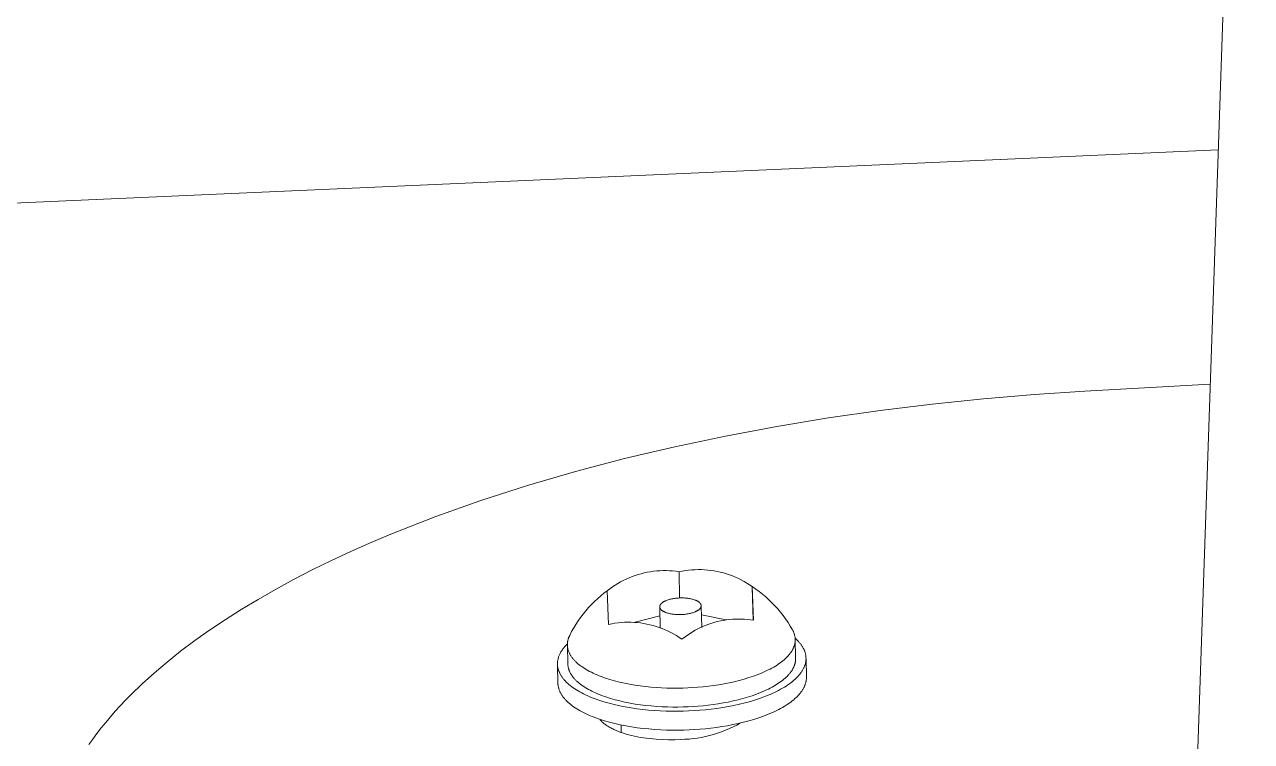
# Model space of a CAD drawing. Header units: inches. Extents: x 214 to 477, y -11 to 187.
# Drawn here: x 440.018 to 442.228, y 92.46 to 93.752 of the extents above; entities that cross this region are included whole.
import ezdxf

# ---------------------------------------------------------------- set-up
doc = ezdxf.new("R2010")
doc.units = ezdxf.units.IN
doc.layers.add('ZANO_R', color=7, linetype='Continuous', lineweight=0)

msp = doc.modelspace()

# ---------------------------------------------------------------- linework, layer by layer
at = {"layer": 'ZANO_R'}
for p, q in [((442.12359, 92.21966), (442.48509, 102.73026)), ((442.16853, 93.5264), (429.77361, 92.97807)), ((441.92793, 93.09119), (441.83716, 93.08524)), ((442.154, 93.10395), (441.92793, 93.09119)), ((441.65275, 93.06797), (441.55967, 93.05653)), ((441.74534, 93.07752), (441.65275, 93.06797)), ((441.83716, 93.08524), (441.74534, 93.07752)), ((441.46645, 93.04316), (441.37341, 93.02782)), ((441.55967, 93.05653), (441.46645, 93.04316)), ((441.37341, 93.02782), (441.28093, 93.01049)), ((441.28093, 93.01049), (441.18937, 92.99117)), ((441.18937, 92.99117), (441.09913, 92.96986)), ((441.09913, 92.96986), (441.01058, 92.94658)), ((441.01058, 92.94658), (440.92414, 92.92139)), ((440.92414, 92.92139), (440.84018, 92.89433)), ((440.84018, 92.89433), (440.75909, 92.86548)), ((440.75909, 92.86548), (440.68122, 92.83492)), ((440.68122, 92.83492), (440.64361, 92.81904)), ((440.60694, 92.80278), (440.57124, 92.78614)), ((440.64361, 92.81904), (440.60694, 92.80278)), ((440.57124, 92.78614), (440.53655, 92.76915)), ((440.53655, 92.76915), (440.50291, 92.75182)), ((441.10184, 92.75282), (441.10708, 92.75512)), ((441.10708, 92.75512), (441.1124, 92.75724)), ((441.1124, 92.75724), (441.11778, 92.75918)), ((441.11778, 92.75918), (441.12323, 92.76094)), ((441.12323, 92.76094), (441.12873, 92.7625)), ((441.12873, 92.7625), (441.13429, 92.76388)), ((441.13429, 92.76388), (441.13989, 92.76506)), ((441.13989, 92.76506), (441.14552, 92.76606)), ((441.14552, 92.76606), (441.15119, 92.76686)), ((441.15119, 92.76686), (441.15688, 92.76746)), ((441.15688, 92.76746), (441.16259, 92.76787)), ((441.16259, 92.76787), (441.16831, 92.76808)), ((441.16831, 92.76808), (441.17403, 92.7681)), ((441.17403, 92.7681), (441.17975, 92.76792)), ((441.17975, 92.76792), (441.18546, 92.76754)), ((441.18546, 92.76754), (441.19116, 92.76697)), ((441.19116, 92.76697), (441.19413, 92.76647)), ((441.19413, 92.76647), (441.19709, 92.76589)), ((441.19709, 92.76589), (441.20275, 92.76704)), ((441.19819, 92.71877), (441.19709, 92.76589)), ((441.20275, 92.76704), (441.20844, 92.768)), ((441.20844, 92.768), (441.21416, 92.76875)), ((441.21416, 92.76875), (441.2199, 92.76931)), ((441.2199, 92.76931), (441.22566, 92.76966)), ((441.22566, 92.76966), (441.23142, 92.76982)), ((441.23142, 92.76982), (441.23719, 92.76977)), ((441.23719, 92.76977), (441.24296, 92.76953)), ((441.24296, 92.76953), (441.24871, 92.76908)), ((441.24871, 92.76908), (441.25444, 92.76843)), ((441.25444, 92.76843), (441.26015, 92.76758)), ((441.26015, 92.76758), (441.26583, 92.76654)), ((441.26583, 92.76654), (441.27146, 92.7653)), ((441.27146, 92.7653), (441.27705, 92.76386)), ((441.27705, 92.76386), (441.28258, 92.76223)), ((441.28258, 92.76223), (441.28805, 92.7604)), ((441.28805, 92.7604), (441.29346, 92.75839)), ((441.29346, 92.75839), (441.2988, 92.75619)), ((441.2988, 92.75619), (441.30405, 92.7538)), ((440.47035, 92.73418), (440.4389, 92.71623)), ((440.50291, 92.75182), (440.47035, 92.73418)), ((441.0678, 92.73188), (441.07234, 92.73536)), ((441.07234, 92.73536), (441.077, 92.73869)), ((441.077, 92.73869), (441.08176, 92.74185)), ((441.08176, 92.74185), (441.08664, 92.74485)), ((441.08664, 92.74485), (441.09161, 92.74768)), ((441.09161, 92.74768), (441.09668, 92.75034)), ((441.09668, 92.75034), (441.10184, 92.75282)), ((441.30405, 92.7538), (441.30922, 92.75124)), ((441.30922, 92.75124), (441.31429, 92.74849)), ((441.31429, 92.74849), (441.31927, 92.74557)), ((441.31927, 92.74557), (441.32414, 92.74248)), ((441.32414, 92.74248), (441.3289, 92.73922)), ((441.3289, 92.73922), (441.33144, 92.67853)), ((441.32891, 92.73922), (441.33523, 92.73489)), ((441.33031, 92.67876), (441.32892, 92.7383)), ((441.33523, 92.73489), (441.3414, 92.73034)), ((440.4389, 92.71623), (440.40859, 92.698)), ((441.03938, 92.70684), (441.04472, 92.71222)), ((441.04472, 92.71222), (441.05024, 92.71742)), ((441.05024, 92.71742), (441.05593, 92.72244)), ((441.05593, 92.72244), (441.06178, 92.72726)), ((441.06178, 92.72726), (441.0678, 92.73188)), ((441.07028, 92.67118), (441.06781, 92.73187)), ((441.16597, 92.70954), (441.16639, 92.70989)), ((441.16639, 92.70989), (441.16684, 92.71024)), ((441.16684, 92.71024), (441.1673, 92.71059)), ((441.1673, 92.71059), (441.16779, 92.71093)), ((441.16779, 92.71093), (441.1683, 92.71127)), ((441.1683, 92.71127), (441.16883, 92.7116)), ((441.16883, 92.7116), (441.16939, 92.71193)), ((441.16939, 92.71193), (441.16996, 92.71225)), ((441.16996, 92.71225), (441.17055, 92.71257)), ((441.17055, 92.71257), (441.17117, 92.71289)), ((441.17117, 92.71289), (441.1718, 92.71319)), ((441.1718, 92.71319), (441.17245, 92.71349)), ((441.17245, 92.71349), (441.17312, 92.71379)), ((441.17312, 92.71379), (441.17452, 92.71436)), ((441.17452, 92.71436), (441.17597, 92.71489)), ((441.17597, 92.71489), (441.17748, 92.7154)), ((441.17748, 92.7154), (441.17904, 92.71587)), ((441.17904, 92.71587), (441.18065, 92.71631)), ((441.18065, 92.71631), (441.18229, 92.71672)), ((441.18229, 92.71672), (441.18396, 92.71708)), ((441.18396, 92.71708), (441.18565, 92.71742)), ((441.18565, 92.71742), (441.18735, 92.71771)), ((441.18735, 92.71771), (441.18906, 92.71797)), ((441.18906, 92.71797), (441.19078, 92.71819)), ((441.19078, 92.71819), (441.19248, 92.71838)), ((441.19248, 92.71838), (441.19418, 92.71853)), ((441.19418, 92.71853), (441.19586, 92.71865)), ((441.19586, 92.71865), (441.19752, 92.71874)), ((441.19752, 92.71874), (441.19918, 92.7188)), ((441.19918, 92.7188), (441.20087, 92.71883)), ((441.20087, 92.71883), (441.20259, 92.71883)), ((441.20259, 92.71883), (441.20433, 92.71879)), ((441.20433, 92.71879), (441.20609, 92.71872)), ((441.20609, 92.71872), (441.20785, 92.71862)), ((441.20785, 92.71862), (441.20962, 92.71848)), ((441.20962, 92.71848), (441.21138, 92.7183)), ((441.21138, 92.7183), (441.21313, 92.71808)), ((441.21313, 92.71808), (441.21486, 92.71783)), ((441.21486, 92.71783), (441.21657, 92.71754)), ((441.21657, 92.71754), (441.21825, 92.71721)), ((441.21825, 92.71721), (441.21988, 92.71684)), ((441.21988, 92.71684), (441.22147, 92.71644)), ((441.22147, 92.71644), (441.223, 92.716)), ((441.223, 92.716), (441.22448, 92.71553)), ((441.22448, 92.71553), (441.22589, 92.71503)), ((441.22589, 92.71503), (441.22656, 92.71476)), ((441.22656, 92.71476), (441.22722, 92.71449)), ((441.22722, 92.71449), (441.22786, 92.71422)), ((441.22786, 92.71422), (441.22848, 92.71393)), ((441.22848, 92.71393), (441.22908, 92.71365)), ((441.22908, 92.71365), (441.22966, 92.71335)), ((441.22966, 92.71335), (441.23021, 92.71305)), ((441.23021, 92.71305), (441.23075, 92.71275)), ((441.23075, 92.71275), (441.23126, 92.71243)), ((441.23126, 92.71243), (441.23175, 92.71212)), ((441.23175, 92.71212), (441.23222, 92.7118)), ((441.23222, 92.7118), (441.23267, 92.71148)), ((441.23267, 92.71148), (441.23309, 92.71115)), ((441.23309, 92.71115), (441.23349, 92.71082)), ((441.23349, 92.71082), (441.23387, 92.71049)), ((441.23387, 92.71049), (441.23405, 92.71033)), ((441.23405, 92.71033), (441.23423, 92.71016)), ((441.23423, 92.71016), (441.23439, 92.70999)), ((441.23439, 92.70999), (441.23456, 92.70982)), ((441.3414, 92.73034), (441.34742, 92.72559)), ((441.34742, 92.72559), (441.35327, 92.72064)), ((441.35327, 92.72064), (441.35895, 92.71549)), ((441.35895, 92.71549), (441.36445, 92.71015)), ((441.36445, 92.71015), (441.36977, 92.70463)), ((440.40859, 92.698), (440.37945, 92.67951)), ((441.01988, 92.68363), (441.02446, 92.68967)), ((441.02446, 92.68967), (441.02924, 92.69556)), ((441.02924, 92.69556), (441.03421, 92.70128)), ((441.03421, 92.70128), (441.03938, 92.70684)), ((441.16233, 92.70314), (441.16234, 92.70331)), ((441.16233, 92.70297), (441.16233, 92.70314)), ((441.16233, 92.7028), (441.16233, 92.70297)), ((441.16234, 92.70263), (441.16233, 92.7028)), ((441.16234, 92.70331), (441.16235, 92.70348)), ((441.16235, 92.70246), (441.16234, 92.70263)), ((441.16235, 92.70348), (441.16237, 92.70365)), ((441.16237, 92.70229), (441.16235, 92.70246)), ((441.16323, 92.66449), (441.16235, 92.70213)), ((441.16237, 92.70365), (441.16239, 92.70382)), ((441.16239, 92.70213), (441.16237, 92.70229)), ((441.16239, 92.70382), (441.16242, 92.704)), ((441.16242, 92.70196), (441.16239, 92.70213)), ((441.16242, 92.704), (441.16245, 92.70417)), ((441.16245, 92.7018), (441.16242, 92.70196)), ((441.16245, 92.70417), (441.16248, 92.70435)), ((441.16248, 92.70163), (441.16245, 92.7018)), ((441.16248, 92.70435), (441.16253, 92.70452)), ((441.16252, 92.70146), (441.16248, 92.70163)), ((441.16257, 92.70129), (441.16252, 92.70146)), ((441.16253, 92.70452), (441.16257, 92.7047)), ((441.16257, 92.7047), (441.16263, 92.70488)), ((441.16262, 92.70113), (441.16257, 92.70129)), ((441.16267, 92.70096), (441.16262, 92.70113)), ((441.16263, 92.70488), (441.16269, 92.70506)), ((441.16273, 92.70079), (441.16267, 92.70096)), ((441.16269, 92.70506), (441.16275, 92.70523)), ((441.1628, 92.70062), (441.16273, 92.70079)), ((441.16275, 92.70523), (441.16282, 92.70541)), ((441.16287, 92.70045), (441.1628, 92.70062)), ((441.16282, 92.70541), (441.16289, 92.70559)), ((441.16294, 92.70028), (441.16287, 92.70045)), ((441.16289, 92.70559), (441.16297, 92.70577)), ((441.16302, 92.70011), (441.16294, 92.70028)), ((441.16297, 92.70577), (441.16306, 92.70595)), ((441.16311, 92.69994), (441.16302, 92.70011)), ((441.16306, 92.70595), (441.16315, 92.70613)), ((441.1632, 92.69977), (441.16311, 92.69994)), ((441.16315, 92.70613), (441.16325, 92.70631)), ((441.1633, 92.6996), (441.1632, 92.69977)), ((441.16325, 92.70631), (441.16335, 92.70649)), ((441.1634, 92.69943), (441.1633, 92.6996)), ((441.16335, 92.70649), (441.16346, 92.70667)), ((441.16351, 92.69926), (441.1634, 92.69943)), ((441.16346, 92.70667), (441.16357, 92.70685)), ((441.16362, 92.69909), (441.16351, 92.69926)), ((441.16357, 92.70685), (441.16369, 92.70703)), ((441.16374, 92.69892), (441.16362, 92.69909)), ((441.16369, 92.70703), (441.16381, 92.70721)), ((441.16386, 92.69875), (441.16374, 92.69892)), ((441.16381, 92.70721), (441.16395, 92.70739)), ((441.16399, 92.69858), (441.16386, 92.69875)), ((441.16395, 92.70739), (441.16408, 92.70757)), ((441.16413, 92.69841), (441.16399, 92.69858)), ((441.16408, 92.70757), (441.16423, 92.70775)), ((441.16427, 92.69824), (441.16413, 92.69841)), ((441.16423, 92.70775), (441.16437, 92.70793)), ((441.16441, 92.69807), (441.16427, 92.69824)), ((441.16437, 92.70793), (441.16453, 92.70811)), ((441.16456, 92.6979), (441.16441, 92.69807)), ((441.16453, 92.70811), (441.16469, 92.70829)), ((441.16472, 92.69774), (441.16456, 92.6979)), ((441.16469, 92.70829), (441.16486, 92.70847)), ((441.16489, 92.69757), (441.16472, 92.69774)), ((441.16486, 92.70847), (441.16503, 92.70865)), ((441.16505, 92.6974), (441.16489, 92.69757)), ((441.16503, 92.70865), (441.16521, 92.70883)), ((441.16523, 92.69723), (441.16505, 92.6974)), ((441.16521, 92.70883), (441.16558, 92.70918)), ((441.16541, 92.69707), (441.16523, 92.69723)), ((441.16579, 92.69674), (441.16541, 92.69707)), ((441.16558, 92.70918), (441.16597, 92.70954)), ((441.16619, 92.69641), (441.16579, 92.69674)), ((441.16661, 92.69608), (441.16619, 92.69641)), ((441.16706, 92.69576), (441.16661, 92.69608)), ((441.16753, 92.69544), (441.16706, 92.69576)), ((441.16802, 92.69512), (441.16753, 92.69544)), ((441.16853, 92.69481), (441.16802, 92.69512)), ((441.16907, 92.69451), (441.16853, 92.69481)), ((441.16962, 92.69421), (441.16907, 92.69451)), ((441.1702, 92.69391), (441.16962, 92.69421)), ((441.1708, 92.69362), (441.1702, 92.69391)), ((441.17142, 92.69334), (441.1708, 92.69362)), ((441.17206, 92.69306), (441.17142, 92.69334)), ((441.17272, 92.69279), (441.17206, 92.69306)), ((441.17339, 92.69253), (441.17272, 92.69279)), ((441.1748, 92.69203), (441.17339, 92.69253)), ((441.17627, 92.69156), (441.1748, 92.69203)), ((441.17781, 92.69112), (441.17627, 92.69156)), ((441.1794, 92.69072), (441.17781, 92.69112)), ((441.18103, 92.69035), (441.1794, 92.69072)), ((441.18271, 92.69002), (441.18103, 92.69035)), ((441.18442, 92.68973), (441.18271, 92.69002)), ((441.18615, 92.68947), (441.18442, 92.68973)), ((441.1879, 92.68926), (441.18615, 92.68947)), ((441.18966, 92.68908), (441.1879, 92.68926)), ((441.19143, 92.68894), (441.18966, 92.68908)), ((441.19319, 92.68883), (441.19143, 92.68894)), ((441.19495, 92.68876), (441.19319, 92.68883)), ((441.19669, 92.68873), (441.19495, 92.68876)), ((441.19841, 92.68873), (441.19669, 92.68873)), ((441.2001, 92.68876), (441.19841, 92.68873)), ((441.20176, 92.68881), (441.2001, 92.68876)), ((441.20342, 92.6889), (441.20176, 92.68881)), ((441.2051, 92.68902), (441.20342, 92.6889)), ((441.2068, 92.68918), (441.2051, 92.68902)), ((441.20851, 92.68937), (441.2068, 92.68918)), ((441.21022, 92.68959), (441.20851, 92.68937)), ((441.21193, 92.68985), (441.21022, 92.68959)), ((441.21364, 92.69014), (441.21193, 92.68985)), ((441.21533, 92.69047), (441.21364, 92.69014)), ((441.21699, 92.69084), (441.21533, 92.69047)), ((441.21863, 92.69125), (441.21699, 92.69084)), ((441.22024, 92.69168), (441.21863, 92.69125)), ((441.2218, 92.69216), (441.22024, 92.69168)), ((441.22331, 92.69267), (441.2218, 92.69216)), ((441.22477, 92.6932), (441.22331, 92.69267)), ((441.22616, 92.69377), (441.22477, 92.6932)), ((441.22683, 92.69407), (441.22616, 92.69377)), ((441.22748, 92.69437), (441.22683, 92.69407)), ((441.22811, 92.69467), (441.22748, 92.69437)), ((441.22873, 92.69499), (441.22811, 92.69467)), ((441.22932, 92.69531), (441.22873, 92.69499)), ((441.2299, 92.69563), (441.22932, 92.69531)), ((441.23045, 92.69596), (441.2299, 92.69563)), ((441.23098, 92.69629), (441.23045, 92.69596)), ((441.23149, 92.69663), (441.23098, 92.69629)), ((441.23198, 92.69697), (441.23149, 92.69663)), ((441.23245, 92.69732), (441.23198, 92.69697)), ((441.23289, 92.69767), (441.23245, 92.69732)), ((441.23331, 92.69802), (441.23289, 92.69767)), ((441.2337, 92.69837), (441.23331, 92.69802)), ((441.23408, 92.69873), (441.2337, 92.69837)), ((441.23425, 92.69891), (441.23408, 92.69873)), ((441.23443, 92.69909), (441.23425, 92.69891)), ((441.23459, 92.69927), (441.23443, 92.69909)), ((441.23456, 92.70982), (441.23472, 92.70965)), ((441.23475, 92.69945), (441.23459, 92.69927)), ((441.23472, 92.70965), (441.23487, 92.70949)), ((441.23491, 92.69963), (441.23475, 92.69945)), ((441.23487, 92.70949), (441.23501, 92.70932)), ((441.23506, 92.69981), (441.23491, 92.69963)), ((441.23501, 92.70932), (441.23515, 92.70915)), ((441.2352, 92.69999), (441.23506, 92.69981)), ((441.23515, 92.70915), (441.23529, 92.70898)), ((441.23534, 92.70017), (441.2352, 92.69999)), ((441.23529, 92.70898), (441.23542, 92.70881)), ((441.23547, 92.70035), (441.23534, 92.70017)), ((441.23542, 92.70881), (441.23554, 92.70864)), ((441.23559, 92.70053), (441.23547, 92.70035)), ((441.23554, 92.70864), (441.23566, 92.70847)), ((441.23571, 92.70071), (441.23559, 92.70053)), ((441.23566, 92.70847), (441.23577, 92.7083)), ((441.23583, 92.70089), (441.23571, 92.70071)), ((441.23577, 92.7083), (441.23588, 92.70813)), ((441.23593, 92.70107), (441.23583, 92.70089)), ((441.23588, 92.70813), (441.23598, 92.70796)), ((441.23604, 92.70125), (441.23593, 92.70107)), ((441.23598, 92.70796), (441.23608, 92.70779)), ((441.23613, 92.70143), (441.23604, 92.70125)), ((441.23608, 92.70779), (441.23617, 92.70762)), ((441.23622, 92.70161), (441.23613, 92.70143)), ((441.23617, 92.70762), (441.23626, 92.70745)), ((441.23631, 92.70179), (441.23622, 92.70161)), ((441.23626, 92.70745), (441.23634, 92.70728)), ((441.23639, 92.70197), (441.23631, 92.70179)), ((441.23634, 92.70728), (441.23641, 92.70711)), ((441.23646, 92.70215), (441.23639, 92.70197)), ((441.23641, 92.70711), (441.23648, 92.70694)), ((441.23653, 92.70233), (441.23646, 92.70215)), ((441.23648, 92.70694), (441.23655, 92.70677)), ((441.2366, 92.7025), (441.23653, 92.70233)), ((441.23655, 92.70677), (441.23661, 92.7066)), ((441.23665, 92.70268), (441.2366, 92.7025)), ((441.23661, 92.7066), (441.23666, 92.70643)), ((441.23671, 92.70286), (441.23665, 92.70268)), ((441.23666, 92.70643), (441.23671, 92.70626)), ((441.23671, 92.70626), (441.23676, 92.7061)), ((441.23675, 92.70303), (441.23671, 92.70286)), ((441.2368, 92.70321), (441.23675, 92.70303)), ((441.23676, 92.7061), (441.2368, 92.70593)), ((441.2368, 92.70593), (441.23683, 92.70576)), ((441.23683, 92.70339), (441.2368, 92.70321)), ((441.23683, 92.70576), (441.23686, 92.7056)), ((441.23687, 92.70356), (441.23683, 92.70339)), ((441.23686, 92.7056), (441.23689, 92.70543)), ((441.23689, 92.70373), (441.23687, 92.70356)), ((441.23689, 92.70543), (441.23691, 92.70527)), ((441.23691, 92.70391), (441.23689, 92.70373)), ((441.23691, 92.70527), (441.23693, 92.7051)), ((441.23693, 92.70408), (441.23691, 92.70391)), ((441.23693, 92.7051), (441.23694, 92.70493)), ((441.23694, 92.70425), (441.23693, 92.70408)), ((441.23694, 92.70493), (441.23695, 92.70476)), ((441.23695, 92.70442), (441.23694, 92.70425)), ((441.23695, 92.70476), (441.23695, 92.70459)), ((441.23695, 92.70459), (441.23695, 92.70442)), ((441.23696, 92.70408), (441.23786, 92.6658)), ((441.23733, 92.68846), (441.28209, 92.6794)), ((441.36977, 92.70463), (441.3749, 92.69894)), ((441.3749, 92.69894), (441.37983, 92.69307)), ((441.37983, 92.69307), (441.38456, 92.68704)), ((440.37945, 92.67951), (440.3515, 92.66077)), ((441.00737, 92.66463), (441.01133, 92.6711)), ((441.01133, 92.6711), (441.0155, 92.67744)), ((441.0155, 92.67744), (441.01988, 92.68363)), ((441.07594, 92.67233), (441.07028, 92.67118)), ((441.08163, 92.67329), (441.07594, 92.67233)), ((441.08735, 92.67404), (441.08163, 92.67329)), ((441.0931, 92.6746), (441.08735, 92.67404)), ((441.09886, 92.67496), (441.0931, 92.6746)), ((441.10463, 92.67511), (441.09886, 92.67496)), ((441.1104, 92.67506), (441.10463, 92.67511)), ((441.11616, 92.67482), (441.1104, 92.67506)), ((441.12192, 92.67437), (441.11616, 92.67482)), ((441.11796, 92.67503), (441.16271, 92.6868)), ((441.12765, 92.67372), (441.12192, 92.67437)), ((441.13336, 92.67287), (441.12765, 92.67372)), ((441.13903, 92.67182), (441.13336, 92.67287)), ((441.14467, 92.67058), (441.13903, 92.67182)), ((441.15026, 92.66914), (441.14467, 92.67058)), ((441.15579, 92.66751), (441.15026, 92.66914)), ((441.16127, 92.66569), (441.15579, 92.66751)), ((441.16668, 92.66367), (441.16127, 92.66569)), ((441.24086, 92.66764), (441.23589, 92.66541)), ((441.24589, 92.6697), (441.24086, 92.66764)), ((441.25099, 92.67159), (441.24589, 92.6697)), ((441.25616, 92.67331), (441.25099, 92.67159)), ((441.26137, 92.67485), (441.25616, 92.67331)), ((441.26664, 92.67622), (441.26137, 92.67485)), ((441.27195, 92.67741), (441.26664, 92.67622)), ((441.27729, 92.67842), (441.27195, 92.67741)), ((441.28267, 92.67925), (441.27729, 92.67842)), ((441.28807, 92.6799), (441.28267, 92.67925)), ((441.29349, 92.68036), (441.28807, 92.6799)), ((441.29892, 92.68065), (441.29349, 92.68036)), ((441.30436, 92.68075), (441.29892, 92.68065)), ((441.3098, 92.68067), (441.30436, 92.68075)), ((441.31524, 92.68041), (441.3098, 92.68067)), ((441.32066, 92.67996), (441.31524, 92.68041)), ((441.32606, 92.67934), (441.32066, 92.67996)), ((441.33144, 92.67853), (441.32606, 92.67934)), ((441.38456, 92.68704), (441.38909, 92.68085)), ((441.38909, 92.68085), (441.3934, 92.67451)), ((441.3934, 92.67451), (441.39749, 92.66804)), ((441.39749, 92.66804), (441.40137, 92.66142)), ((440.3515, 92.66077), (440.32476, 92.64181)), ((440.99697, 92.64298), (440.99714, 92.64365)), ((440.99714, 92.64365), (440.99732, 92.64432)), ((440.99732, 92.64432), (440.99751, 92.64498)), ((440.99751, 92.64498), (440.99772, 92.64564)), ((440.99772, 92.64564), (440.99794, 92.6463)), ((440.99794, 92.6463), (440.99817, 92.64695)), ((440.99817, 92.64695), (440.99841, 92.64759)), ((440.99841, 92.64759), (440.99867, 92.64823)), ((440.99867, 92.64823), (440.99894, 92.64886)), ((440.99894, 92.64886), (440.99922, 92.64948)), ((440.99922, 92.64948), (440.99951, 92.6501)), ((440.99951, 92.6501), (440.99981, 92.65071)), ((440.99981, 92.65071), (441.00012, 92.65132)), ((441.00012, 92.65132), (441.00363, 92.65803)), ((441.00363, 92.65803), (441.00737, 92.66463)), ((441.17201, 92.66147), (441.16668, 92.66367)), ((441.17727, 92.65908), (441.17201, 92.66147)), ((441.18244, 92.65652), (441.17727, 92.65908)), ((441.18751, 92.65377), (441.18244, 92.65652)), ((441.19249, 92.65085), (441.18751, 92.65377)), ((441.19736, 92.64776), (441.19249, 92.65085)), ((441.20212, 92.6445), (441.19736, 92.64776)), ((441.20794, 92.64867), (441.20212, 92.6445)), ((441.21235, 92.65185), (441.20794, 92.64867)), ((441.21687, 92.65487), (441.21235, 92.65185)), ((441.22149, 92.65775), (441.21687, 92.65487)), ((441.22621, 92.66046), (441.22149, 92.65775)), ((441.23101, 92.66302), (441.22621, 92.66046)), ((441.23589, 92.66541), (441.23101, 92.66302)), ((441.40137, 92.66142), (441.4018, 92.66065)), ((441.4018, 92.66065), (441.40221, 92.65988)), ((441.40221, 92.65988), (441.40261, 92.65909)), ((441.40261, 92.65909), (441.40299, 92.65829)), ((441.40299, 92.65829), (441.40334, 92.65748)), ((441.40334, 92.65748), (441.40369, 92.65666)), ((441.40369, 92.65666), (441.40401, 92.65584)), ((441.40401, 92.65584), (441.40431, 92.655)), ((441.40431, 92.655), (441.40459, 92.65416)), ((441.40459, 92.65416), (441.40485, 92.65332)), ((441.40485, 92.65332), (441.4051, 92.65246)), ((441.4051, 92.65246), (441.40532, 92.65161)), ((441.40532, 92.65161), (441.40552, 92.65075)), ((441.40552, 92.65075), (441.4057, 92.64988)), ((441.4057, 92.64988), (441.40587, 92.64902)), ((441.40587, 92.64902), (441.40601, 92.64815)), ((441.40601, 92.64815), (441.40612, 92.64724)), ((441.40612, 92.64724), (441.40622, 92.64632)), ((441.40622, 92.64632), (441.40628, 92.6454)), ((441.40623, 92.64619), (441.40835, 92.64426)), ((441.40628, 92.6454), (441.40633, 92.64447)), ((441.40633, 92.64447), (441.40634, 92.64354)), ((441.40633, 92.6442), (441.40712, 92.6101)), ((441.40634, 92.64354), (441.40633, 92.6426)), ((441.40835, 92.64426), (441.41035, 92.64232)), ((440.29926, 92.62265), (440.275, 92.6033)), ((440.32476, 92.64181), (440.29926, 92.62265)), ((440.98366, 92.62024), (440.98441, 92.62155)), ((440.98441, 92.62155), (440.9852, 92.62285)), ((440.9852, 92.62285), (440.98605, 92.62416)), ((440.98605, 92.62416), (440.98695, 92.62546)), ((440.98695, 92.62546), (440.9879, 92.62677)), ((440.9879, 92.62677), (440.9889, 92.62807)), ((440.9889, 92.62807), (440.98995, 92.62937)), ((440.98995, 92.62937), (440.99106, 92.63067)), ((440.99106, 92.63067), (440.99221, 92.63197)), ((440.99221, 92.63197), (440.99341, 92.63327)), ((440.99341, 92.63327), (440.99467, 92.63457)), ((440.99467, 92.63457), (440.99597, 92.63586)), ((440.99676, 92.59976), (440.99597, 92.63365)), ((440.99598, 92.63474), (440.99599, 92.63543)), ((440.99598, 92.63406), (440.99598, 92.63474)), ((440.996, 92.63337), (440.99598, 92.63406)), ((440.99599, 92.63543), (440.99601, 92.63612)), ((440.99603, 92.63268), (440.996, 92.63337)), ((440.99601, 92.63612), (440.99604, 92.63681)), ((440.99607, 92.632), (440.99603, 92.63268)), ((440.99604, 92.63681), (440.99609, 92.6375)), ((440.99613, 92.63132), (440.99607, 92.632)), ((440.99609, 92.6375), (440.99616, 92.63819)), ((440.9962, 92.63064), (440.99613, 92.63132)), ((440.99616, 92.63819), (440.99623, 92.63888)), ((440.99628, 92.62997), (440.9962, 92.63064)), ((440.99623, 92.63888), (440.99632, 92.63957)), ((440.99642, 92.62906), (440.99628, 92.62997)), ((440.99632, 92.63957), (440.99642, 92.64026)), ((440.99642, 92.64026), (440.99654, 92.64094)), ((440.99659, 92.62815), (440.99642, 92.62906)), ((440.99654, 92.64094), (440.99667, 92.64162)), ((440.99678, 92.62723), (440.99659, 92.62815)), ((440.99667, 92.64162), (440.99681, 92.6423)), ((440.997, 92.62631), (440.99678, 92.62723)), ((440.99681, 92.6423), (440.99697, 92.64298)), ((440.99725, 92.62539), (440.997, 92.62631)), ((440.99752, 92.62446), (440.99725, 92.62539)), ((440.99782, 92.62354), (440.99752, 92.62446)), ((440.99815, 92.62261), (440.99782, 92.62354)), ((440.99851, 92.62168), (440.99815, 92.62261)), ((440.9989, 92.62075), (440.99851, 92.62168)), ((441.39954, 92.62217), (441.39889, 92.62118)), ((441.40017, 92.62316), (441.39954, 92.62217)), ((441.40076, 92.62416), (441.40017, 92.62316)), ((441.40133, 92.62515), (441.40076, 92.62416)), ((441.40186, 92.62614), (441.40133, 92.62515)), ((441.40236, 92.62713), (441.40186, 92.62614)), ((441.40283, 92.62811), (441.40236, 92.62713)), ((441.40327, 92.6291), (441.40283, 92.62811)), ((441.40368, 92.63008), (441.40327, 92.6291)), ((441.40405, 92.63106), (441.40368, 92.63008)), ((441.4044, 92.63204), (441.40405, 92.63106)), ((441.40472, 92.63302), (441.4044, 92.63204)), ((441.40501, 92.63399), (441.40472, 92.63302)), ((441.40527, 92.63496), (441.40501, 92.63399)), ((441.4055, 92.63593), (441.40527, 92.63496)), ((441.4057, 92.63689), (441.4055, 92.63593)), ((441.40588, 92.63786), (441.4057, 92.63689)), ((441.40602, 92.63881), (441.40588, 92.63786)), ((441.40614, 92.63977), (441.40602, 92.63881)), ((441.40623, 92.64072), (441.40614, 92.63977)), ((441.4063, 92.64166), (441.40623, 92.64072)), ((441.40633, 92.6426), (441.4063, 92.64166)), ((441.41035, 92.64232), (441.4113, 92.64134)), ((441.4113, 92.64134), (441.41222, 92.64036)), ((441.41222, 92.64036), (441.41311, 92.63938)), ((441.41311, 92.63938), (441.41397, 92.6384)), ((441.41397, 92.6384), (441.41479, 92.63742)), ((441.41479, 92.63742), (441.41558, 92.63644)), ((441.41558, 92.63644), (441.41634, 92.63545)), ((441.41634, 92.63545), (441.41707, 92.63446)), ((441.41707, 92.63446), (441.41777, 92.63348)), ((441.41777, 92.63348), (441.41844, 92.63249)), ((441.41844, 92.63249), (441.41908, 92.6315)), ((441.41908, 92.6315), (441.41969, 92.63052)), ((441.41969, 92.63052), (441.42026, 92.62953)), ((441.42026, 92.62953), (441.42081, 92.62854)), ((441.42081, 92.62854), (441.42132, 92.62756)), ((441.42132, 92.62756), (441.42181, 92.62657)), ((441.42181, 92.62657), (441.42227, 92.62559)), ((441.42227, 92.62559), (441.4227, 92.6246)), ((441.4227, 92.6246), (441.42309, 92.62362)), ((441.42309, 92.62362), (441.42346, 92.62264)), ((441.42346, 92.62264), (441.4238, 92.62166)), ((441.4238, 92.62166), (441.42412, 92.62068)), ((440.275, 92.6033), (440.252, 92.58379)), ((440.9781, 92.59989), (440.97811, 92.60112)), ((440.97813, 92.59867), (440.9781, 92.59989)), ((440.97811, 92.60112), (440.97816, 92.60236)), ((440.97816, 92.60236), (440.97826, 92.6036)), ((440.97826, 92.6036), (440.9784, 92.60485)), ((440.9784, 92.60485), (440.97859, 92.60611)), ((440.97859, 92.60611), (440.97881, 92.60737)), ((440.97881, 92.60737), (440.97909, 92.60864)), ((440.97909, 92.60864), (440.97941, 92.60992)), ((440.97941, 92.60992), (440.97977, 92.61119)), ((440.97977, 92.61119), (440.98018, 92.61248)), ((440.98018, 92.61248), (440.98064, 92.61376)), ((440.98064, 92.61376), (440.98115, 92.61505)), ((440.98115, 92.61505), (440.9817, 92.61635)), ((440.9817, 92.61635), (440.9823, 92.61764)), ((440.9823, 92.61764), (440.98296, 92.61894)), ((440.98296, 92.61894), (440.98366, 92.62024)), ((440.99676, 92.59976), (440.9968, 92.59879)), ((440.99931, 92.61982), (440.9989, 92.62075)), ((440.99975, 92.61888), (440.99931, 92.61982)), ((441.00022, 92.61795), (440.99975, 92.61888)), ((441.00072, 92.61701), (441.00022, 92.61795)), ((441.00125, 92.61608), (441.00072, 92.61701)), ((441.00181, 92.61514), (441.00125, 92.61608)), ((441.0024, 92.61421), (441.00181, 92.61514)), ((441.00302, 92.61327), (441.0024, 92.61421)), ((441.00367, 92.61233), (441.00302, 92.61327)), ((441.00436, 92.6114), (441.00367, 92.61233)), ((441.00507, 92.61046), (441.00436, 92.6114)), ((441.00581, 92.60953), (441.00507, 92.61046)), ((441.00658, 92.6086), (441.00581, 92.60953)), ((441.00739, 92.60767), (441.00658, 92.6086)), ((441.00822, 92.60674), (441.00739, 92.60767)), ((441.00909, 92.60581), (441.00822, 92.60674)), ((441.00998, 92.60489), (441.00909, 92.60581)), ((441.01091, 92.60396), (441.00998, 92.60489)), ((441.01187, 92.60304), (441.01091, 92.60396)), ((441.01286, 92.60213), (441.01187, 92.60304)), ((441.01494, 92.6003), (441.01286, 92.60213)), ((441.01715, 92.59849), (441.01494, 92.6003)), ((441.37635, 92.59974), (441.37354, 92.59787)), ((441.37903, 92.60162), (441.37635, 92.59974)), ((441.38159, 92.60352), (441.37903, 92.60162)), ((441.38402, 92.60544), (441.38159, 92.60352)), ((441.38633, 92.60737), (441.38402, 92.60544)), ((441.38851, 92.60932), (441.38633, 92.60737)), ((441.39056, 92.61128), (441.38851, 92.60932)), ((441.39154, 92.61227), (441.39056, 92.61128)), ((441.39248, 92.61325), (441.39154, 92.61227)), ((441.39339, 92.61424), (441.39248, 92.61325)), ((441.39427, 92.61523), (441.39339, 92.61424)), ((441.39512, 92.61622), (441.39427, 92.61523)), ((441.39594, 92.61721), (441.39512, 92.61622)), ((441.39673, 92.6182), (441.39594, 92.61721)), ((441.39748, 92.61919), (441.39673, 92.6182)), ((441.3982, 92.62019), (441.39748, 92.61919)), ((441.39889, 92.62118), (441.3982, 92.62019)), ((441.40555, 92.59903), (441.40582, 92.59997)), ((441.40582, 92.59997), (441.40607, 92.60091)), ((441.40607, 92.60091), (441.4063, 92.60184)), ((441.4063, 92.60184), (441.40649, 92.60278)), ((441.40649, 92.60278), (441.40666, 92.6037)), ((441.40666, 92.6037), (441.4068, 92.60463)), ((441.4068, 92.60463), (441.40692, 92.60555)), ((441.40692, 92.60555), (441.40701, 92.60647)), ((441.40701, 92.60647), (441.40708, 92.60738)), ((441.40708, 92.60738), (441.40712, 92.60829)), ((441.40713, 92.6092), (441.40712, 92.6101)), ((441.40712, 92.60829), (441.40713, 92.6092)), ((441.42433, 92.59943), (441.42402, 92.59837)), ((441.42412, 92.62068), (441.4244, 92.61971)), ((441.42462, 92.60049), (441.42433, 92.59943)), ((441.4244, 92.61971), (441.42466, 92.61874)), ((441.42487, 92.60155), (441.42462, 92.60049)), ((441.42466, 92.61874), (441.42489, 92.61777)), ((441.42509, 92.6026), (441.42487, 92.60155)), ((441.42489, 92.61777), (441.42509, 92.6168)), ((441.42509, 92.6168), (441.42527, 92.61584)), ((441.42528, 92.60365), (441.42509, 92.6026)), ((441.42527, 92.61584), (441.42542, 92.61488)), ((441.42544, 92.60469), (441.42528, 92.60365)), ((441.42542, 92.61488), (441.42555, 92.61388)), ((441.42557, 92.60573), (441.42544, 92.60469)), ((441.42555, 92.61388), (441.42565, 92.61288)), ((441.42567, 92.60677), (441.42557, 92.60573)), ((441.42565, 92.61288), (441.42572, 92.61187)), ((441.42574, 92.6078), (441.42567, 92.60677)), ((441.42572, 92.61187), (441.42577, 92.61086)), ((441.42578, 92.60882), (441.42574, 92.6078)), ((441.42577, 92.61086), (441.42579, 92.60985)), ((441.42579, 92.60985), (441.42578, 92.60882)), ((441.42582, 92.60883), (441.42657, 92.57647)), ((440.252, 92.58379), (440.23028, 92.56413)), ((440.9782, 92.59745), (440.97813, 92.59867)), ((440.97891, 92.56519), (440.97816, 92.59704)), ((440.97831, 92.59624), (440.9782, 92.59745)), ((440.97846, 92.59504), (440.97831, 92.59624)), ((440.97861, 92.59405), (440.97846, 92.59504)), ((440.97879, 92.59305), (440.97861, 92.59405)), ((440.979, 92.59205), (440.97879, 92.59305)), ((440.97924, 92.59105), (440.979, 92.59205)), ((440.97951, 92.59004), (440.97924, 92.59105)), ((440.97981, 92.58904), (440.97951, 92.59004)), ((440.98014, 92.58803), (440.97981, 92.58904)), ((440.9805, 92.58701), (440.98014, 92.58803)), ((440.98089, 92.586), (440.9805, 92.58701)), ((440.98131, 92.58498), (440.98089, 92.586)), ((440.98176, 92.58397), (440.98131, 92.58498)), ((440.98224, 92.58295), (440.98176, 92.58397)), ((440.98276, 92.58193), (440.98224, 92.58295)), ((440.9833, 92.58091), (440.98276, 92.58193)), ((440.98388, 92.57989), (440.9833, 92.58091)), ((440.98449, 92.57887), (440.98388, 92.57989)), ((440.98513, 92.57784), (440.98449, 92.57887)), ((440.98581, 92.57682), (440.98513, 92.57784)), ((440.9968, 92.59879), (440.99686, 92.59781)), ((440.99686, 92.59781), (440.99696, 92.59684)), ((440.99696, 92.59684), (440.99708, 92.59587)), ((440.99708, 92.59587), (440.99722, 92.59496)), ((440.99722, 92.59496), (440.99739, 92.59405)), ((440.99739, 92.59405), (440.99758, 92.59313)), ((440.99758, 92.59313), (440.9978, 92.59221)), ((440.9978, 92.59221), (440.99805, 92.59129)), ((440.99805, 92.59129), (440.99832, 92.59036)), ((440.99832, 92.59036), (440.99862, 92.58944)), ((440.99862, 92.58944), (440.99895, 92.58851)), ((440.99895, 92.58851), (440.99931, 92.58758)), ((440.99931, 92.58758), (440.99969, 92.58665)), ((440.99969, 92.58665), (441.00011, 92.58572)), ((441.00011, 92.58572), (441.00055, 92.58478)), ((441.00055, 92.58478), (441.00102, 92.58385)), ((441.00102, 92.58385), (441.00152, 92.58291)), ((441.00152, 92.58291), (441.00205, 92.58198)), ((441.00205, 92.58198), (441.00261, 92.58104)), ((441.00261, 92.58104), (441.0032, 92.5801)), ((441.0032, 92.5801), (441.00382, 92.57917)), ((441.00382, 92.57917), (441.00447, 92.57823)), ((441.00447, 92.57823), (441.00515, 92.5773)), ((441.00515, 92.5773), (441.00587, 92.57636)), ((441.01947, 92.5967), (441.01715, 92.59849)), ((441.02193, 92.59493), (441.01947, 92.5967)), ((441.02451, 92.59317), (441.02193, 92.59493)), ((441.02721, 92.59144), (441.02451, 92.59317)), ((441.03003, 92.58973), (441.02721, 92.59144)), ((441.03298, 92.58805), (441.03003, 92.58973)), ((441.03604, 92.5864), (441.03298, 92.58805)), ((441.03922, 92.58478), (441.03604, 92.5864)), ((441.04251, 92.58318), (441.03922, 92.58478)), ((441.04592, 92.58163), (441.04251, 92.58318)), ((441.04943, 92.58011), (441.04592, 92.58163)), ((441.05305, 92.57862), (441.04943, 92.58011)), ((441.05677, 92.57718), (441.05305, 92.57862)), ((441.33136, 92.57791), (441.32305, 92.57512)), ((441.33936, 92.58087), (441.33136, 92.57791)), ((441.34702, 92.58399), (441.33936, 92.58087)), ((441.3507, 92.58561), (441.34702, 92.58399)), ((441.35429, 92.58727), (441.3507, 92.58561)), ((441.35778, 92.58896), (441.35429, 92.58727)), ((441.36115, 92.59069), (441.35778, 92.58896)), ((441.36442, 92.59244), (441.36115, 92.59069)), ((441.36758, 92.59422), (441.36442, 92.59244)), ((441.37062, 92.59604), (441.36758, 92.59422)), ((441.37354, 92.59787), (441.37062, 92.59604)), ((441.39025, 92.57612), (441.39218, 92.57802)), ((441.39218, 92.57802), (441.3931, 92.57897)), ((441.3931, 92.57897), (441.39399, 92.57992)), ((441.39399, 92.57992), (441.39485, 92.58088)), ((441.39485, 92.58088), (441.39568, 92.58183)), ((441.39568, 92.58183), (441.39648, 92.58279)), ((441.39648, 92.58279), (441.39724, 92.58375)), ((441.39724, 92.58375), (441.39798, 92.58471)), ((441.39798, 92.58471), (441.39869, 92.58567)), ((441.39869, 92.58567), (441.39937, 92.58663)), ((441.39937, 92.58663), (441.40002, 92.58759)), ((441.40002, 92.58759), (441.40064, 92.58855)), ((441.40064, 92.58855), (441.40123, 92.58951)), ((441.40123, 92.58951), (441.40179, 92.59047)), ((441.40179, 92.59047), (441.40232, 92.59142)), ((441.40232, 92.59142), (441.40283, 92.59238)), ((441.40283, 92.59238), (441.4033, 92.59334)), ((441.4033, 92.59334), (441.40375, 92.59429)), ((441.40375, 92.59429), (441.40416, 92.59524)), ((441.40416, 92.59524), (441.40455, 92.59619)), ((441.40455, 92.59619), (441.40491, 92.59714)), ((441.40491, 92.59714), (441.40524, 92.59809)), ((441.40524, 92.59809), (441.40555, 92.59903)), ((441.41166, 92.57788), (441.41067, 92.5768)), ((441.41262, 92.57896), (441.41166, 92.57788)), ((441.41355, 92.58004), (441.41262, 92.57896)), ((441.41444, 92.58112), (441.41355, 92.58004)), ((441.4153, 92.5822), (441.41444, 92.58112)), ((441.41612, 92.58329), (441.4153, 92.5822)), ((441.4169, 92.58437), (441.41612, 92.58329)), ((441.41766, 92.58545), (441.4169, 92.58437)), ((441.41837, 92.58654), (441.41766, 92.58545)), ((441.41905, 92.58762), (441.41837, 92.58654)), ((441.4197, 92.5887), (441.41905, 92.58762)), ((441.42032, 92.58978), (441.4197, 92.5887)), ((441.4209, 92.59086), (441.42032, 92.58978)), ((441.42144, 92.59194), (441.4209, 92.59086)), ((441.42195, 92.59302), (441.42144, 92.59194)), ((441.42243, 92.59409), (441.42195, 92.59302)), ((441.42288, 92.59517), (441.42243, 92.59409)), ((441.42329, 92.59624), (441.42288, 92.59517)), ((441.42367, 92.5973), (441.42329, 92.59624)), ((441.42402, 92.59837), (441.42367, 92.5973)), ((440.23028, 92.56413), (440.20984, 92.54436)), ((440.97891, 92.56519), (440.97895, 92.56413)), ((440.97895, 92.56413), (440.97902, 92.56306)), ((440.97902, 92.56306), (440.97912, 92.562)), ((440.97912, 92.562), (440.97926, 92.56095)), ((440.97926, 92.56095), (440.97941, 92.55995)), ((440.97941, 92.55995), (440.97959, 92.55895)), ((440.97959, 92.55895), (440.9798, 92.55795)), ((440.9798, 92.55795), (440.98004, 92.55695)), ((440.98004, 92.55695), (440.98031, 92.55594)), ((440.98031, 92.55594), (440.98061, 92.55494)), ((440.98652, 92.5758), (440.98581, 92.57682)), ((440.98726, 92.57478), (440.98652, 92.5758)), ((440.98804, 92.57376), (440.98726, 92.57478)), ((440.98885, 92.57274), (440.98804, 92.57376)), ((440.98969, 92.57173), (440.98885, 92.57274)), ((440.99057, 92.57071), (440.98969, 92.57173)), ((440.99148, 92.5697), (440.99057, 92.57071)), ((440.99242, 92.56869), (440.99148, 92.5697)), ((440.9934, 92.56768), (440.99242, 92.56869)), ((440.99442, 92.56667), (440.9934, 92.56768)), ((440.99546, 92.56567), (440.99442, 92.56667)), ((440.99655, 92.56467), (440.99546, 92.56567)), ((440.99881, 92.56268), (440.99655, 92.56467)), ((441.00122, 92.5607), (440.99881, 92.56268)), ((441.00376, 92.55874), (441.00122, 92.5607)), ((441.00643, 92.55681), (441.00376, 92.55874)), ((441.00587, 92.57636), (441.00661, 92.57543)), ((441.00924, 92.55489), (441.00643, 92.55681)), ((441.00661, 92.57543), (441.00738, 92.5745)), ((441.00738, 92.5745), (441.00819, 92.57357)), ((441.00819, 92.57357), (441.00902, 92.57264)), ((441.00902, 92.57264), (441.00989, 92.57171)), ((441.00989, 92.57171), (441.01078, 92.57078)), ((441.01078, 92.57078), (441.01171, 92.56986)), ((441.01171, 92.56986), (441.01267, 92.56894)), ((441.01267, 92.56894), (441.01366, 92.56802)), ((441.01366, 92.56802), (441.01574, 92.5662)), ((441.01574, 92.5662), (441.01794, 92.56439)), ((441.01794, 92.56439), (441.02027, 92.5626)), ((441.02027, 92.5626), (441.02273, 92.56082)), ((441.02273, 92.56082), (441.02531, 92.55907)), ((441.02531, 92.55907), (441.02801, 92.55734)), ((441.02801, 92.55734), (441.03083, 92.55563)), ((441.03083, 92.55563), (441.03377, 92.55395)), ((441.06451, 92.57441), (441.05677, 92.57718)), ((441.07262, 92.57182), (441.06451, 92.57441)), ((441.08106, 92.56941), (441.07262, 92.57182)), ((441.08979, 92.56719), (441.08106, 92.56941)), ((441.09879, 92.56517), (441.08979, 92.56719)), ((441.10801, 92.56335), (441.09879, 92.56517)), ((441.1174, 92.56174), (441.10801, 92.56335)), ((441.12694, 92.56034), (441.1174, 92.56174)), ((441.13658, 92.55915), (441.12694, 92.56034)), ((441.14627, 92.55817), (441.13658, 92.55915)), ((441.15599, 92.5574), (441.14627, 92.55817)), ((441.16569, 92.55682), (441.15599, 92.5574)), ((441.17534, 92.55644), (441.16569, 92.55682)), ((441.18491, 92.55625), (441.17534, 92.55644)), ((441.19437, 92.55624), (441.18491, 92.55625)), ((441.20368, 92.5564), (441.19437, 92.55624)), ((441.21283, 92.55672), (441.20368, 92.5564)), ((441.22195, 92.55721), (441.21283, 92.55672)), ((441.23119, 92.55787), (441.22195, 92.55721)), ((441.24052, 92.55871), (441.23119, 92.55787)), ((441.24992, 92.55975), (441.24052, 92.55871)), ((441.25934, 92.56098), (441.24992, 92.55975)), ((441.26876, 92.5624), (441.25934, 92.56098)), ((441.27814, 92.56402), (441.26876, 92.5624)), ((441.28743, 92.56585), (441.27814, 92.56402)), ((441.29661, 92.56787), (441.28743, 92.56585)), ((441.30564, 92.5701), (441.29661, 92.56787)), ((441.31446, 92.57251), (441.30564, 92.5701)), ((441.32305, 92.57512), (441.31446, 92.57251)), ((441.35809, 92.55462), (441.36137, 92.55628)), ((441.36137, 92.55628), (441.36455, 92.55797)), ((441.36455, 92.55797), (441.36762, 92.55969)), ((441.36762, 92.55969), (441.37059, 92.56144)), ((441.37059, 92.56144), (441.37345, 92.5632)), ((441.37345, 92.5632), (441.3762, 92.565)), ((441.3762, 92.565), (441.37883, 92.56681)), ((441.37883, 92.56681), (441.38135, 92.56864)), ((441.3835, 92.55604), (441.38006, 92.5541)), ((441.38135, 92.56864), (441.38376, 92.57049)), ((441.38682, 92.55802), (441.3835, 92.55604)), ((441.38376, 92.57049), (441.38604, 92.57235)), ((441.38604, 92.57235), (441.38821, 92.57423)), ((441.39001, 92.56003), (441.38682, 92.55802)), ((441.38821, 92.57423), (441.39025, 92.57612)), ((441.39307, 92.56206), (441.39001, 92.56003)), ((441.39599, 92.56411), (441.39307, 92.56206)), ((441.39878, 92.56619), (441.39599, 92.56411)), ((441.40144, 92.56828), (441.39878, 92.56619)), ((441.40395, 92.57039), (441.40144, 92.56828)), ((441.40633, 92.57252), (441.40395, 92.57039)), ((441.40857, 92.57465), (441.40633, 92.57252)), ((441.40964, 92.57573), (441.40857, 92.57465)), ((441.41067, 92.5768), (441.40964, 92.57573)), ((441.42133, 92.55609), (441.42075, 92.55505)), ((441.42188, 92.55713), (441.42133, 92.55609)), ((441.4224, 92.55818), (441.42188, 92.55713)), ((441.42288, 92.55922), (441.4224, 92.55818)), ((441.42334, 92.56026), (441.42288, 92.55922)), ((441.42376, 92.56129), (441.42334, 92.56026)), ((441.42415, 92.56233), (441.42376, 92.56129)), ((441.42451, 92.56336), (441.42415, 92.56233)), ((441.42485, 92.56439), (441.42451, 92.56336)), ((441.42515, 92.56541), (441.42485, 92.56439)), ((441.42542, 92.56644), (441.42515, 92.56541)), ((441.42566, 92.56746), (441.42542, 92.56644)), ((441.42588, 92.56848), (441.42566, 92.56746)), ((441.42606, 92.56949), (441.42588, 92.56848)), ((441.42622, 92.5705), (441.42606, 92.56949)), ((441.42634, 92.5715), (441.42622, 92.5705)), ((441.42644, 92.57251), (441.42634, 92.5715)), ((441.42652, 92.5735), (441.42644, 92.57251)), ((441.42656, 92.5745), (441.42652, 92.5735)), ((441.42658, 92.57549), (441.42656, 92.5745)), ((441.42657, 92.57647), (441.42658, 92.57549)), ((440.2001, 92.53443), (440.19069, 92.52448)), ((440.20984, 92.54436), (440.2001, 92.53443)), ((440.98061, 92.55494), (440.98094, 92.55393)), ((440.98094, 92.55393), (440.9813, 92.55291)), ((440.9813, 92.55291), (440.98169, 92.5519)), ((440.98169, 92.5519), (440.98211, 92.55088)), ((440.98211, 92.55088), (440.98256, 92.54987)), ((440.98256, 92.54987), (440.98304, 92.54885)), ((440.98304, 92.54885), (440.98356, 92.54783)), ((440.98356, 92.54783), (440.9841, 92.54681)), ((440.9841, 92.54681), (440.98468, 92.54579)), ((440.98468, 92.54579), (440.98529, 92.54477)), ((440.98529, 92.54477), (440.98593, 92.54374)), ((440.98593, 92.54374), (440.98661, 92.54272)), ((440.98661, 92.54272), (440.98732, 92.5417)), ((440.98732, 92.5417), (440.98806, 92.54068)), ((440.98806, 92.54068), (440.98884, 92.53966)), ((440.98884, 92.53966), (440.98965, 92.53864)), ((440.98965, 92.53864), (440.99049, 92.53763)), ((440.99049, 92.53763), (440.99137, 92.53661)), ((440.99137, 92.53661), (440.99228, 92.5356)), ((440.99228, 92.5356), (440.99322, 92.53458)), ((440.99322, 92.53458), (440.9942, 92.53358)), ((440.9942, 92.53358), (440.99522, 92.53257)), ((441.01219, 92.553), (441.00924, 92.55489)), ((441.01527, 92.55114), (441.01219, 92.553)), ((441.01848, 92.54931), (441.01527, 92.55114)), ((441.02182, 92.5475), (441.01848, 92.54931)), ((441.02529, 92.54573), (441.02182, 92.5475)), ((441.02888, 92.544), (441.02529, 92.54573)), ((441.0326, 92.5423), (441.02888, 92.544)), ((441.03643, 92.54064), (441.0326, 92.5423)), ((441.03377, 92.55395), (441.03684, 92.55229)), ((441.04038, 92.53902), (441.03643, 92.54064)), ((441.03684, 92.55229), (441.04002, 92.55067)), ((441.04002, 92.55067), (441.04331, 92.54908)), ((441.04444, 92.53745), (441.04038, 92.53902)), ((441.04331, 92.54908), (441.04671, 92.54752)), ((441.05289, 92.53443), (441.04444, 92.53745)), ((441.04671, 92.54752), (441.05023, 92.546)), ((441.05023, 92.546), (441.05385, 92.54452)), ((441.06173, 92.5316), (441.05289, 92.53443)), ((441.05385, 92.54452), (441.05757, 92.54307)), ((441.05757, 92.54307), (441.06531, 92.54031)), ((441.06531, 92.54031), (441.07342, 92.53771)), ((441.07342, 92.53771), (441.08186, 92.5353)), ((441.08186, 92.5353), (441.09059, 92.53308)), ((441.09059, 92.53308), (441.09959, 92.53106)), ((441.28574, 92.53123), (441.29465, 92.53314)), ((441.29465, 92.53314), (441.30343, 92.53522)), ((441.30343, 92.53522), (441.31203, 92.53749)), ((441.31203, 92.53749), (441.32042, 92.53994)), ((441.32042, 92.53994), (441.32857, 92.54257)), ((441.33493, 92.5352), (441.32556, 92.53236)), ((441.32857, 92.54257), (441.33644, 92.54535)), ((441.344, 92.53824), (441.33493, 92.5352)), ((441.33644, 92.54535), (441.34401, 92.5483)), ((441.35272, 92.54147), (441.344, 92.53824)), ((441.34401, 92.5483), (441.35123, 92.55139)), ((441.35123, 92.55139), (441.35471, 92.55299)), ((441.36107, 92.54488), (441.35272, 92.54147)), ((441.35471, 92.55299), (441.35809, 92.55462)), ((441.36509, 92.54665), (441.36107, 92.54488)), ((441.36901, 92.54846), (441.36509, 92.54665)), ((441.37281, 92.5503), (441.36901, 92.54846)), ((441.37649, 92.55218), (441.37281, 92.5503)), ((441.38006, 92.5541), (441.37649, 92.55218)), ((441.40107, 92.53325), (441.39845, 92.53123)), ((441.40357, 92.53528), (441.40107, 92.53325)), ((441.40593, 92.53733), (441.40357, 92.53528)), ((441.40816, 92.53939), (441.40593, 92.53733)), ((441.41027, 92.54146), (441.40816, 92.53939)), ((441.41127, 92.5425), (441.41027, 92.54146)), ((441.41224, 92.54354), (441.41127, 92.5425)), ((441.41318, 92.54459), (441.41224, 92.54354)), ((441.41408, 92.54563), (441.41318, 92.54459)), ((441.41495, 92.54667), (441.41408, 92.54563)), ((441.41579, 92.54772), (441.41495, 92.54667)), ((441.4166, 92.54877), (441.41579, 92.54772)), ((441.41737, 92.54981), (441.4166, 92.54877)), ((441.41811, 92.55086), (441.41737, 92.54981)), ((441.41882, 92.55191), (441.41811, 92.55086)), ((441.41949, 92.55295), (441.41882, 92.55191)), ((441.42014, 92.554), (441.41949, 92.55295)), ((441.42075, 92.55505), (441.42014, 92.554)), ((440.18159, 92.51451), (440.17282, 92.50453)), ((440.19069, 92.52448), (440.18159, 92.51451)), ((440.99522, 92.53257), (440.99626, 92.53157)), ((440.99626, 92.53157), (440.99734, 92.53056)), ((440.99734, 92.53056), (440.99961, 92.52857)), ((440.99961, 92.52857), (441.00201, 92.5266)), ((441.00201, 92.5266), (441.00456, 92.52464)), ((441.00456, 92.52464), (441.00723, 92.52271)), ((441.00723, 92.52271), (441.01004, 92.52079)), ((441.01004, 92.52079), (441.01299, 92.5189)), ((441.01299, 92.5189), (441.01607, 92.51704)), ((441.01607, 92.51704), (441.01928, 92.5152)), ((441.01928, 92.5152), (441.02262, 92.5134)), ((441.02262, 92.5134), (441.02609, 92.51163)), ((441.02609, 92.51163), (441.02968, 92.5099)), ((441.07094, 92.52897), (441.06173, 92.5316)), ((441.08047, 92.52655), (441.07094, 92.52897)), ((441.09028, 92.52434), (441.08047, 92.52655)), ((441.10033, 92.52236), (441.09028, 92.52434)), ((441.09959, 92.53106), (441.1088, 92.52925)), ((441.11059, 92.52061), (441.10033, 92.52236)), ((441.1088, 92.52925), (441.1182, 92.52764)), ((441.12099, 92.51908), (441.11059, 92.52061)), ((441.1182, 92.52764), (441.12774, 92.52624)), ((441.1315, 92.51778), (441.12099, 92.51908)), ((441.12774, 92.52624), (441.13737, 92.52505)), ((441.14208, 92.51671), (441.1315, 92.51778)), ((441.13737, 92.52505), (441.14707, 92.52407)), ((441.15268, 92.51586), (441.14208, 92.51671)), ((441.14707, 92.52407), (441.15679, 92.52329)), ((441.16326, 92.51523), (441.15268, 92.51586)), ((441.15679, 92.52329), (441.16649, 92.52271)), ((441.17379, 92.51482), (441.16326, 92.51523)), ((441.16649, 92.52271), (441.17614, 92.52233)), ((441.18423, 92.51461), (441.17379, 92.51482)), ((441.17614, 92.52233), (441.18571, 92.52214)), ((441.19454, 92.5146), (441.18423, 92.51461)), ((441.18571, 92.52214), (441.19516, 92.52213)), ((441.2047, 92.51477), (441.19454, 92.5146)), ((441.19516, 92.52213), (441.20447, 92.52229)), ((441.20447, 92.52229), (441.21362, 92.52261)), ((441.21468, 92.51512), (441.2047, 92.51477)), ((441.21362, 92.52261), (441.22244, 92.52308)), ((441.22464, 92.51565), (441.21468, 92.51512)), ((441.22244, 92.52308), (441.23136, 92.52371)), ((441.23472, 92.51638), (441.22464, 92.51565)), ((441.23136, 92.52371), (441.24038, 92.52451)), ((441.2449, 92.5173), (441.23472, 92.51638)), ((441.24038, 92.52451), (441.24945, 92.52549)), ((441.25515, 92.51843), (441.2449, 92.5173)), ((441.24945, 92.52549), (441.25856, 92.52665)), ((441.26543, 92.51977), (441.25515, 92.51843)), ((441.25856, 92.52665), (441.26766, 92.52799)), ((441.2757, 92.52132), (441.26543, 92.51977)), ((441.26766, 92.52799), (441.27674, 92.52952)), ((441.28593, 92.52309), (441.2757, 92.52132)), ((441.27674, 92.52952), (441.28574, 92.53123)), ((441.29607, 92.52508), (441.28593, 92.52309)), ((441.30609, 92.52729), (441.29607, 92.52508)), ((441.31593, 92.52972), (441.30609, 92.52729)), ((441.32556, 92.53236), (441.31593, 92.52972)), ((441.3656, 92.51242), (441.35772, 92.50904)), ((441.36939, 92.51416), (441.3656, 92.51242)), ((441.37307, 92.51594), (441.36939, 92.51416)), ((441.37665, 92.51775), (441.37307, 92.51594)), ((441.38012, 92.51959), (441.37665, 92.51775)), ((441.38348, 92.52147), (441.38012, 92.51959)), ((441.38672, 92.52337), (441.38348, 92.52147)), ((441.38983, 92.5253), (441.38672, 92.52337)), ((441.39283, 92.52726), (441.38983, 92.5253)), ((441.3957, 92.52924), (441.39283, 92.52726)), ((441.39845, 92.53123), (441.3957, 92.52924)), ((440.16437, 92.49453), (440.15625, 92.48451)), ((440.17282, 92.50453), (440.16437, 92.49453)), ((441.02968, 92.5099), (441.0334, 92.5082)), ((441.0334, 92.5082), (441.03723, 92.50654)), ((441.03723, 92.50654), (441.04118, 92.50492)), ((441.04118, 92.50492), (441.04524, 92.50334)), ((441.04524, 92.50334), (441.05369, 92.50032)), ((441.05369, 92.50032), (441.06253, 92.49749)), ((441.05529, 92.499), (441.0544, 92.50008)), ((441.05623, 92.49793), (441.05529, 92.499)), ((441.05724, 92.49685), (441.05623, 92.49793)), ((441.05831, 92.49579), (441.05724, 92.49685)), ((441.05944, 92.49472), (441.05831, 92.49579)), ((441.06063, 92.49367), (441.05944, 92.49472)), ((441.06188, 92.49262), (441.06063, 92.49367)), ((441.0632, 92.49157), (441.06188, 92.49262)), ((441.06253, 92.49749), (441.07173, 92.49486)), ((441.06457, 92.49054), (441.0632, 92.49157)), ((441.06601, 92.48951), (441.06457, 92.49054)), ((441.06751, 92.4885), (441.06601, 92.48951)), ((441.07173, 92.49486), (441.08126, 92.49244)), ((441.08126, 92.49244), (441.09108, 92.49024)), ((441.09108, 92.49024), (441.10113, 92.48825)), ((441.09297, 92.47631), (441.09265, 92.48991)), ((441.29416, 92.49042), (441.28433, 92.48855)), ((441.30387, 92.4925), (441.29416, 92.49042)), ((441.30129, 92.48979), (441.29457, 92.48638)), ((441.3079, 92.49343), (441.30129, 92.48979)), ((441.31344, 92.49478), (441.30387, 92.4925)), ((441.32283, 92.49725), (441.31344, 92.49478)), ((441.33198, 92.49993), (441.32283, 92.49725)), ((441.34087, 92.50279), (441.33198, 92.49993)), ((441.34946, 92.50583), (441.34087, 92.50279)), ((441.35772, 92.50904), (441.34946, 92.50583)), ((440.14844, 92.47449), (440.14096, 92.46446)), ((440.15625, 92.48451), (440.14844, 92.47449)), ((441.06907, 92.48749), (441.06751, 92.4885)), ((441.07069, 92.4865), (441.06907, 92.48749)), ((441.07237, 92.48552), (441.07069, 92.4865)), ((441.07411, 92.48455), (441.07237, 92.48552)), ((441.07591, 92.48359), (441.07411, 92.48455)), ((441.07776, 92.48265), (441.07591, 92.48359)), ((441.07968, 92.48173), (441.07776, 92.48265)), ((441.08367, 92.47993), (441.07968, 92.48173)), ((441.08787, 92.47821), (441.08367, 92.47993)), ((441.09227, 92.47656), (441.08787, 92.47821)), ((441.09687, 92.47499), (441.09227, 92.47656)), ((441.10164, 92.47351), (441.09687, 92.47499)), ((441.10113, 92.48825), (441.11138, 92.4865)), ((441.10658, 92.47213), (441.10164, 92.47351)), ((441.11167, 92.47083), (441.10658, 92.47213)), ((441.11138, 92.4865), (441.12179, 92.48497)), ((441.11689, 92.46964), (441.11167, 92.47083)), ((441.12222, 92.46855), (441.11689, 92.46964)), ((441.12179, 92.48497), (441.1323, 92.48367)), ((441.12766, 92.46755), (441.12222, 92.46855)), ((441.13318, 92.46667), (441.12766, 92.46755)), ((441.1323, 92.48367), (441.14288, 92.4826)), ((441.14288, 92.4826), (441.15348, 92.48176)), ((441.15348, 92.48176), (441.16406, 92.48113)), ((441.16406, 92.48113), (441.17459, 92.48071)), ((441.17459, 92.48071), (441.18503, 92.4805)), ((441.18503, 92.4805), (441.19534, 92.48049)), ((441.19534, 92.48049), (441.2055, 92.48066)), ((441.2055, 92.48066), (441.21548, 92.48102)), ((441.22509, 92.48153), (441.21548, 92.48102)), ((441.23483, 92.48222), (441.22509, 92.48153)), ((441.23746, 92.46757), (441.23002, 92.46631)), ((441.24467, 92.48309), (441.23483, 92.48222)), ((441.24484, 92.46907), (441.23746, 92.46757)), ((441.25456, 92.48416), (441.24467, 92.48309)), ((441.25218, 92.47082), (441.24484, 92.46907)), ((441.25944, 92.47282), (441.25218, 92.47082)), ((441.2645, 92.48542), (441.25456, 92.48416)), ((441.26664, 92.47506), (441.25944, 92.47282)), ((441.27443, 92.48689), (441.2645, 92.48542)), ((441.27376, 92.47754), (441.26664, 92.47506)), ((441.28079, 92.48025), (441.27376, 92.47754)), ((441.28433, 92.48855), (441.27443, 92.48689)), ((441.28773, 92.4832), (441.28079, 92.48025)), ((441.29457, 92.48638), (441.28773, 92.4832)), ((440.14096, 92.46446), (440.1338, 92.45442)), ((441.13876, 92.46588), (441.13318, 92.46667)), ((441.1444, 92.4652), (441.13876, 92.46588)), ((441.15006, 92.46463), (441.1444, 92.4652)), ((441.15575, 92.46416), (441.15006, 92.46463)), ((441.16709, 92.46351), (441.15575, 92.46416)), ((441.17832, 92.46326), (441.16709, 92.46351)), ((441.18932, 92.46337), (441.17832, 92.46326)), ((441.19999, 92.4638), (441.18932, 92.46337)), ((441.20753, 92.46405), (441.19999, 92.4638)), ((441.21505, 92.46455), (441.20753, 92.46405)), ((441.22255, 92.46531), (441.21505, 92.46455)), ((441.23002, 92.46631), (441.22255, 92.46531))]:
    msp.add_line(p, q, dxfattribs=at)

doc.saveas('drawing.dxf')
